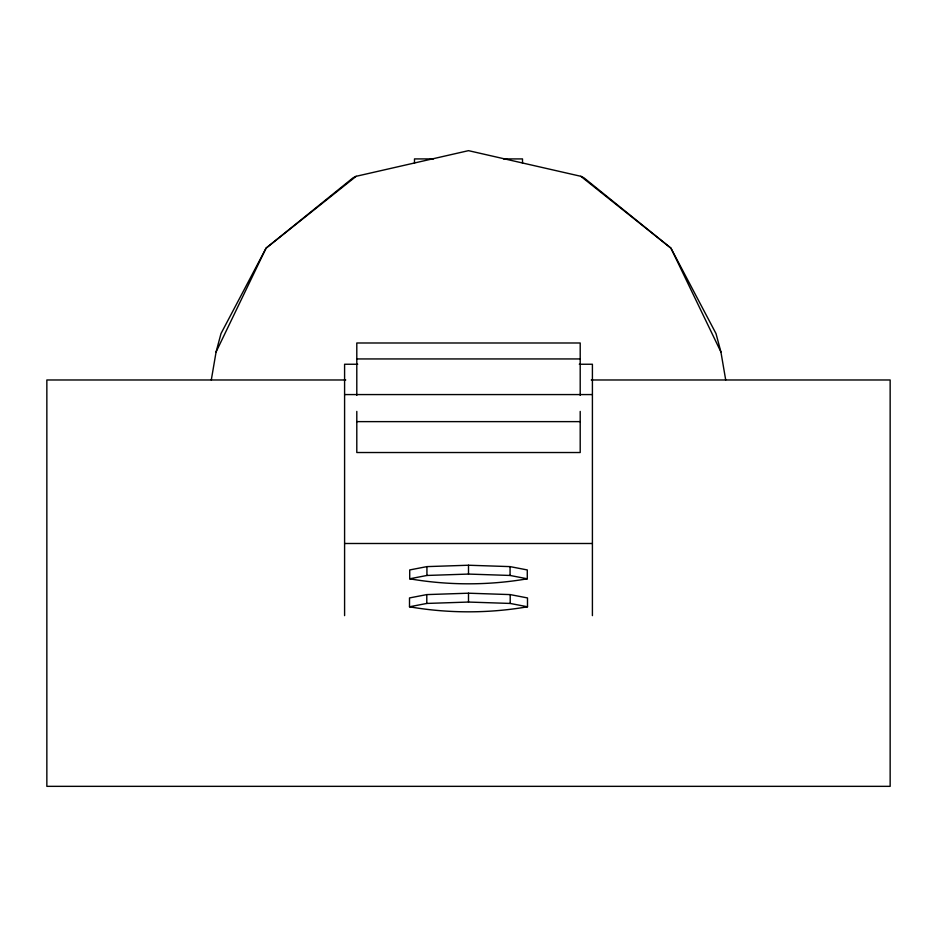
<?xml version="1.0" encoding="UTF-8"?>
<svg xmlns="http://www.w3.org/2000/svg" width="937" height="937" viewBox="0 0 937 937"><rect width="100%" height="100%" fill="white"/><g stroke="black" fill="none" stroke-linecap="round" stroke-linejoin="round"><path stroke-width="1.41" d="M211.293 379.977L216.084 351.961L221.003 333.56L266.073 248.141L353.097 177.796L356.165 176.297L468.5 150.658L580.835 176.297L583.903 177.796L670.927 248.141L715.997 333.56L720.916 351.961L725.707 379.977M216.084 351.961L266.073 248.141L356.165 176.297M426.932 566.616L409.715 569.942L409.715 578.797C448.249 585.484 488.751 585.484 527.285 578.797L527.285 569.942L510.068 566.616L468.5 565.234L426.932 566.616L426.932 575.459L409.715 578.797M426.792 594.597L409.504 597.935L409.504 606.789C448.179 613.501 488.821 613.501 527.496 606.789L527.496 597.935L510.208 594.597L468.5 593.203L426.792 594.597L426.792 603.44L409.504 606.789M426.932 575.459L468.5 574.076L510.068 575.459L527.285 578.797M426.792 603.44L468.5 602.058L510.208 603.44L527.496 606.789M433.468 158.915L414.494 158.915L414.494 163.296M503.532 158.915L522.506 158.915L522.506 163.296M356.798 358.941L580.202 358.941M357.711 364.247L344.593 364.247L344.593 615.632M579.289 364.247L592.407 364.247L592.407 615.632M345.741 379.977L46.85 379.977L46.85 786.342L890.15 786.342L890.15 379.977L591.259 379.977M344.593 394.571L592.407 394.571M356.798 421.627L580.202 421.627M344.593 543.495L592.407 543.495M580.835 176.297L670.927 248.141L720.916 351.961M580.202 395.379L580.202 342.989L356.798 342.989L356.798 395.379M580.202 411.413L580.202 452.524L356.798 452.524L356.798 411.413M510.208 594.597L510.208 603.44M510.068 566.616L510.068 575.459M468.5 565.234L468.5 574.076M468.5 593.203L468.5 602.058"/></g></svg>
